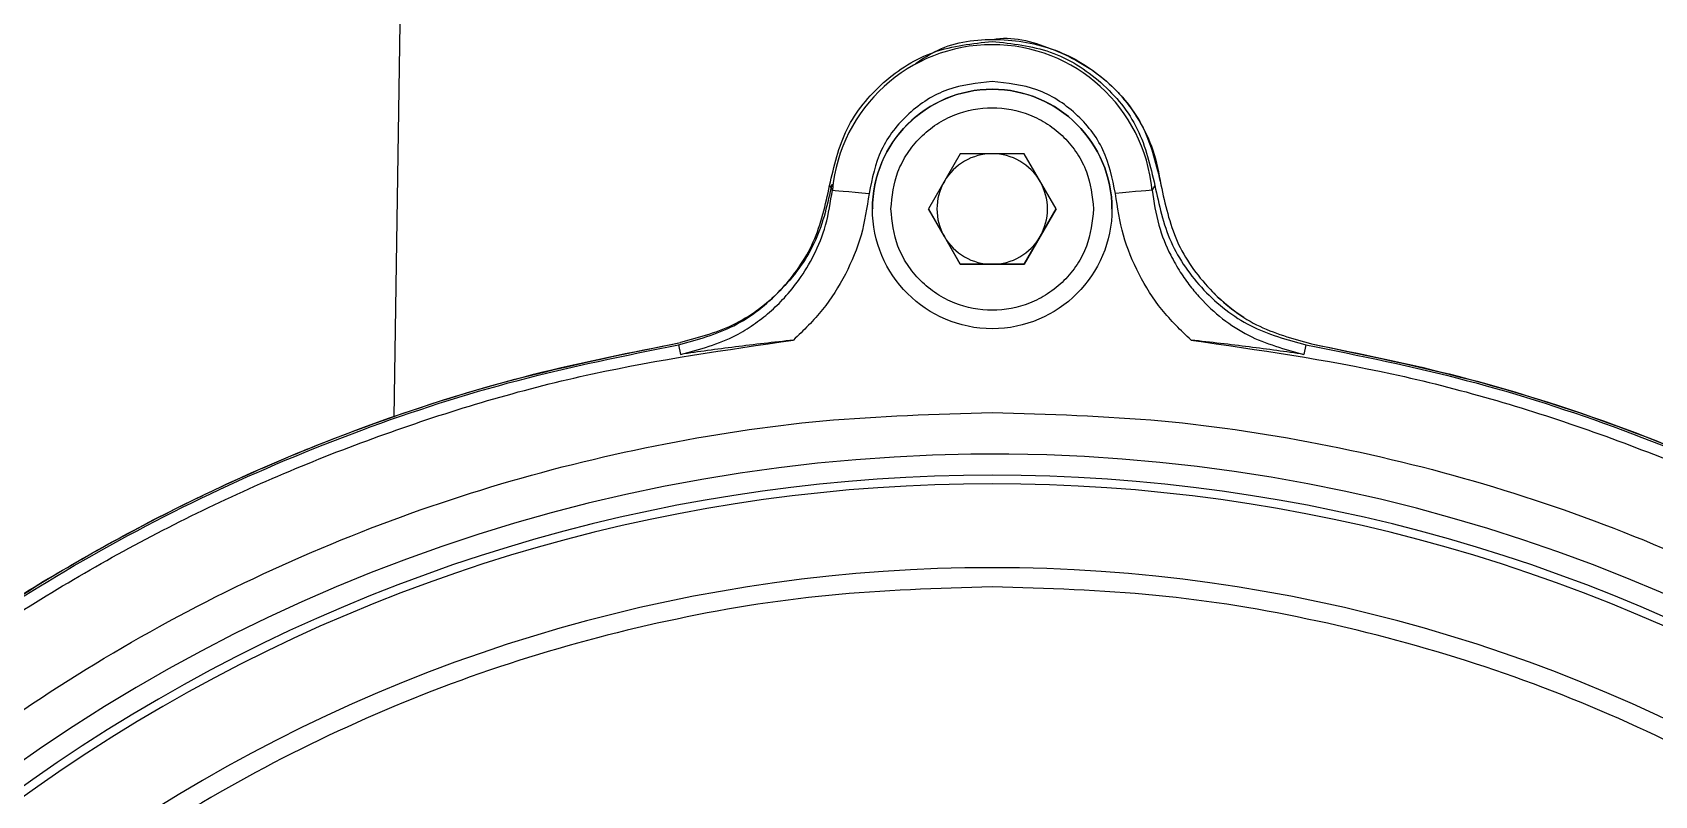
# Model space of a CAD drawing. Header units: millimetres. Extents: x 2278 to 4715, y 679 to 2402.
# Drawn here: x 2912.8 to 3000.8, y 2156.4 to 2197.9 of the extents above; entities that cross this region are included whole.
import ezdxf

# ---------------------------------------------------------------- set-up
doc = ezdxf.new("R2010")
doc.units = ezdxf.units.MM

msp = doc.modelspace()

# ---------------------------------------------------------------- linework, layer by layer
at = {"color": 7, "linetype": 'Continuous', "lineweight": 25}
for p, q in [((2932.693, 2198.336), (2932.367, 2176.968)), ((2963.115, 2191.266), (2961.383, 2188.266)), ((2966.579, 2191.266), (2963.115, 2191.266)), ((2968.311, 2188.266), (2966.579, 2191.266)), ((2956.021, 2189.542), (2956.171, 2189.292)), ((2973.673, 2189.542), (2973.524, 2189.292)), ((2974.004, 2189.569), (2974.004, 2189.569)), ((2958.347, 2188.273), (2958.347, 2188.273)), ((2958.407, 2188.273), (2958.407, 2188.273)), ((2961.383, 2188.266), (2963.115, 2185.266)), ((2962.249, 2186.766), (2961.383, 2188.266)), ((2966.579, 2185.266), (2968.311, 2188.266)), ((2968.311, 2188.266), (2967.445, 2186.766)), ((2971.287, 2188.259), (2971.287, 2188.259)), ((2971.347, 2188.259), (2971.347, 2188.259)), ((2963.115, 2185.266), (2962.249, 2186.766)), ((2967.445, 2186.766), (2966.579, 2185.266)), ((2963.115, 2185.266), (2966.579, 2185.266)), ((2963.115, 2185.266), (2963.115, 2185.266)), ((2964.847, 2185.266), (2963.115, 2185.266)), ((2966.579, 2185.266), (2964.847, 2185.266)), ((2966.579, 2185.266), (2966.579, 2185.266)), ((2947.819, 2180.891), (2947.938, 2180.375)), ((2947.932, 2181.016), (2947.932, 2181.016)), ((2981.875, 2180.891), (2981.756, 2180.375)), ((2982.179, 2180.943), (2982.179, 2180.943))]:
    msp.add_line(p, q, dxfattribs=at)
at = {"color": 7, "linetype": 'Continuous', "lineweight": 25, "flags": 128}
for points in [[(2956.171, 2189.292), (2956.215, 2189.288), (2956.332, 2189.277), (2956.518, 2189.259), (2956.766, 2189.236), (2957.066, 2189.207), (2957.407, 2189.175), (2957.777, 2189.14), (2958.161, 2189.104)], [(2973.524, 2189.292), (2973.48, 2189.288), (2973.362, 2189.277), (2973.176, 2189.259), (2972.928, 2189.236), (2972.628, 2189.207), (2972.287, 2189.175), (2971.917, 2189.14), (2971.533, 2189.104)]]:
    msp.add_lwpolyline(points, dxfattribs=at)
at = {"color": 7, "linetype": 'Continuous', "lineweight": 25}
msp.add_circle((2964.847, 2188.266), 6.5, dxfattribs=at)
for centre, radius, start, end in [((2964.847, 2188.472), 8.715, 5.40246, 174.59754), ((2964.847, 2188.266), 6.5, 0, 179.93876), ((2964.847, 2188.266), 3, 90, 150), ((2964.847, 2188.266), 3, 30, 90), ((2964.847, 2188.266), 3, 150, 210), ((2964.847, 2188.266), 3, 330, 30), ((2964.847, 2188.266), 3, 210, 270), ((2964.847, 2188.266), 3, 270, 330), ((2946.224, 2190.869), 10, 302.62258, 314.66639), ((2983.93, 2190.788), 10, 225.08863, 237.13271), ((2964.847, 2083.471), 91.48, 295.79271, 180), ((2964.847, 2083.471), 90.341, 353.64897, 186.35103), ((2964.847, 2083.471), 89.875, 353.64897, 186.35103), ((2964.847, 2083.471), 85.319, 353.33017, 186.66983)]:
    msp.add_arc(centre, radius, start, end, dxfattribs=at)
for points in [[(2956.021, 2189.542), (2956.264, 2190.596), (2956.748, 2192.704), (2958.835, 2195.257), (2961.621, 2197.021), (2963.772, 2197.249), (2964.847, 2197.362)], [(2964.847, 2197.362), (2965.923, 2197.249), (2968.073, 2197.021), (2970.86, 2195.257), (2972.946, 2192.704), (2973.431, 2190.596), (2973.673, 2189.542)], [(2964.847, 2195.187), (2964.02, 2195.098), (2962.366, 2194.92), (2960.235, 2193.541), (2958.661, 2191.549), (2958.328, 2189.919), (2958.161, 2189.104)], [(2971.533, 2189.104), (2971.366, 2189.919), (2971.034, 2191.549), (2969.46, 2193.541), (2967.329, 2194.92), (2965.674, 2195.098), (2964.847, 2195.187)], [(2956.144, 2189.607), (2955.913, 2188.566), (2955.45, 2186.485), (2953.561, 2183.855), (2951.019, 2181.849), (2948.961, 2181.294), (2947.932, 2181.016)], [(2974.004, 2189.569), (2974.231, 2188.527), (2974.684, 2186.444), (2976.562, 2183.806), (2979.096, 2181.789), (2981.151, 2181.225), (2982.179, 2180.943)], [(2867.174, 2094.261), (2867.698, 2097.913), (2868.746, 2105.216), (2871.865, 2115.859), (2876.073, 2126.102), (2881.429, 2135.803), (2887.833, 2144.842), (2895.215, 2153.104), (2903.477, 2160.485), (2912.516, 2166.89), (2922.217, 2172.245), (2932.46, 2176.453), (2943.103, 2179.573), (2950.406, 2180.621), (2954.058, 2181.145)], [(2867.376, 2100.804), (2868.063, 2104.098), (2869.435, 2110.686), (2872.756, 2120.239), (2876.96, 2129.422), (2882.095, 2138.125), (2888.085, 2146.262), (2894.872, 2153.746), (2902.386, 2160.502), (2910.548, 2166.456), (2919.273, 2171.555), (2928.474, 2175.719), (2938.041, 2178.999), (2944.635, 2180.344), (2947.932, 2181.016)], [(2900.093, 2158.221), (2902.39, 2160.108), (2906.983, 2163.882), (2914.483, 2168.727), (2922.354, 2172.928), (2930.583, 2176.375), (2939.078, 2179.128), (2944.905, 2180.304), (2947.819, 2180.891)], [(2975.637, 2181.145), (2979.288, 2180.621), (2986.592, 2179.573), (2997.235, 2176.453), (3007.478, 2172.245), (3017.179, 2166.89), (3026.218, 2160.485), (3034.48, 2153.104), (3041.861, 2144.842), (3048.266, 2135.803), (3053.621, 2126.102), (3057.829, 2115.859), (3060.949, 2105.216), (3061.997, 2097.913), (3062.521, 2094.261)], [(2981.875, 2180.891), (2984.789, 2180.304), (2990.617, 2179.128), (2999.111, 2176.375), (3007.34, 2172.928), (3015.211, 2168.727), (3022.712, 2163.882), (3027.305, 2160.108), (3029.601, 2158.221)], [(2982.179, 2180.943), (2985.473, 2180.256), (2992.062, 2178.884), (3001.614, 2175.563), (3010.798, 2171.359), (3019.501, 2166.223), (3027.637, 2160.234), (3035.122, 2153.446), (3041.877, 2145.933), (3047.832, 2137.771), (3052.93, 2129.046), (3057.095, 2119.845), (3060.375, 2110.278), (3061.719, 2103.684), (3062.391, 2100.387)], [(2871.107, 2083.472), (2871.194, 2086.539), (2871.368, 2092.675), (2872.771, 2101.789), (2874.996, 2110.727), (2878.104, 2119.402), (2882.042, 2127.732), (2886.78, 2135.635), (2892.268, 2143.035), (2898.456, 2149.863), (2905.283, 2156.05), (2912.684, 2161.539), (2920.587, 2166.276), (2928.917, 2170.215), (2937.592, 2173.323), (2946.53, 2175.548), (2955.644, 2176.951), (2961.78, 2177.125), (2964.847, 2177.212)], [(2964.847, 2177.212), (2967.915, 2177.125), (2974.05, 2176.951), (2983.164, 2175.548), (2992.102, 2173.323), (3000.778, 2170.215), (3009.107, 2166.276), (3017.01, 2161.539), (3024.411, 2156.05), (3031.238, 2149.863), (3037.426, 2143.035), (3042.915, 2135.635), (3047.652, 2127.732), (3051.591, 2119.402), (3054.698, 2110.727), (3056.923, 2101.789), (3058.327, 2092.675), (3058.501, 2086.539), (3058.588, 2083.472)], [(2964.847, 2167.757), (2961.884, 2167.667), (2955.959, 2167.486), (2947.17, 2166.031), (2938.577, 2163.726), (2930.276, 2160.512), (2922.359, 2156.446), (2914.914, 2151.568), (2908.024, 2145.934), (2901.765, 2139.606), (2896.207, 2132.655), (2891.411, 2125.157), (2887.431, 2117.196), (2884.312, 2108.86), (2882.084, 2100.242), (2880.792, 2091.439), (2880.368, 2082.54), (2880.877, 2076.634), (2881.131, 2073.681)], [(3048.563, 2073.681), (3048.818, 2076.634), (3049.327, 2082.54), (3048.902, 2091.439), (3047.611, 2100.242), (3045.382, 2108.86), (3042.263, 2117.196), (3038.283, 2125.157), (3033.488, 2132.655), (3027.93, 2139.606), (3021.671, 2145.934), (3014.78, 2151.568), (3007.335, 2156.446), (2999.418, 2160.512), (2991.117, 2163.726), (2982.525, 2166.031), (2973.735, 2167.486), (2967.81, 2167.667), (2964.847, 2167.757)]]:
    msp.add_open_spline(points, degree=3, dxfattribs=at)
for points, knots in [([(2960.675, 2196.158), (2961.075, 2196.425), (2962.379, 2197.295), (2965.112, 2197.633), (2968.342, 2197.078), (2971.161, 2195.35), (2973.266, 2192.757), (2973.758, 2190.632), (2974.004, 2189.569)], [0, 0, 0, 0, 0.0814564, 0.2651651, 0.4488739, 0.6325826, 0.8162913, 1, 1, 1, 1]), ([(2964.854, 2197.468), (2964.857, 2197.468), (2965.91, 2197.683), (2968.162, 2197.052), (2970.359, 2195.875), (2971.623, 2194.666), (2972.259, 2193.921), (2972.964, 2192.87), (2973.659, 2191.425), (2973.885, 2190.209), (2974.004, 2189.569)], [0, 0, 0, 0, 0.000618, 0.243991, 0.498056, 0.565598, 0.639607, 0.720081, 0.852794, 1, 1, 1, 1]), ([(2959.347, 2188.266), (2959.42, 2188.958), (2959.533, 2190.022), (2960.219, 2191.303), (2960.929, 2192.183), (2961.81, 2192.898), (2963.091, 2193.562), (2964.847, 2193.899), (2966.603, 2193.562), (2967.883, 2192.898), (2968.765, 2192.183), (2969.474, 2191.303), (2970.16, 2190.022), (2970.273, 2188.958), (2970.347, 2188.266)], [0, 0, 0, 0, 0.119728, 0.18418, 0.25, 0.31582, 0.380272, 0.5, 0.619728, 0.68418, 0.75, 0.81582, 0.880272, 1, 1, 1, 1]), ([(2947.819, 2180.891), (2948.851, 2181.172), (2950.913, 2181.734), (2953.457, 2183.752), (2955.339, 2186.402), (2955.794, 2188.495), (2956.021, 2189.542)], [0, 0, 0, 0, 0.250047, 0.499449, 0.749396, 1, 1, 1, 1]), ([(2973.673, 2189.542), (2973.899, 2188.497), (2974.352, 2186.408), (2976.23, 2183.76), (2978.775, 2181.738), (2980.841, 2181.174), (2981.875, 2180.891)], [0, 0, 0, 0, 0.250065, 0.499446, 0.749386, 1, 1, 1, 1]), ([(2947.938, 2180.375), (2948.973, 2180.65), (2950.365, 2181.02), (2951.9, 2181.975), (2952.78, 2182.653), (2953.619, 2183.469), (2954.445, 2184.487), (2955.227, 2185.798), (2955.889, 2187.428), (2956.074, 2188.651), (2956.171, 2189.292)], [0, 0, 0, 0, 0.2442896, 0.3290361, 0.4144898, 0.500125, 0.5979924, 0.7157703, 0.8510724, 1, 1, 1, 1]), ([(2958.161, 2189.104), (2958.047, 2188.344), (2957.818, 2186.829), (2956.931, 2184.701), (2955.712, 2182.744), (2954.61, 2181.679), (2954.058, 2181.145)], [0, 0, 0, 0, 0.250767, 0.500011, 0.749245, 1, 1, 1, 1]), ([(2975.637, 2181.145), (2975.084, 2181.679), (2973.982, 2182.744), (2972.763, 2184.701), (2971.876, 2186.829), (2971.648, 2188.344), (2971.533, 2189.104)], [0, 0, 0, 0, 0.250755, 0.499989, 0.749233, 1, 1, 1, 1]), ([(2973.524, 2189.292), (2973.62, 2188.651), (2973.805, 2187.428), (2974.407, 2185.949), (2975.022, 2184.86), (2975.564, 2184.093), (2976.659, 2182.806), (2978.618, 2181.226), (2980.725, 2180.654), (2981.756, 2180.375)], [0, 0, 0, 0, 0.149059, 0.284486, 0.365253, 0.437407, 0.500452, 0.755467, 1, 1, 1, 1]), ([(2970.347, 2188.266), (2970.273, 2187.574), (2970.16, 2186.51), (2969.474, 2185.229), (2968.765, 2184.349), (2967.883, 2183.635), (2966.603, 2182.971), (2964.847, 2182.633), (2963.091, 2182.971), (2961.81, 2183.635), (2960.929, 2184.349), (2960.219, 2185.229), (2959.533, 2186.51), (2959.42, 2187.574), (2959.347, 2188.266)], [0, 0, 0, 0, 0.119728, 0.18418, 0.25, 0.31582, 0.380272, 0.5, 0.619728, 0.68418, 0.75, 0.81582, 0.880272, 1, 1, 1, 1]), ([(2903.539, 2161.046), (2904.808, 2162.08), (2908.548, 2165.128), (2915.275, 2169.303), (2923.448, 2173.562), (2931.676, 2176.873), (2939.812, 2179.408), (2945.264, 2180.488), (2947.932, 2181.016)], [0, 0, 0, 0, 0.099746, 0.294067, 0.481254, 0.661306, 0.834221, 1, 1, 1, 1]), ([(2954.058, 2181.145), (2952.99, 2181.025), (2950.843, 2180.784), (2948.91, 2180.511), (2947.938, 2180.375)], [0, 0, 0, 0, 0.497557, 1, 1, 1, 1]), ([(2981.756, 2180.375), (2980.785, 2180.511), (2978.851, 2180.784), (2976.705, 2181.025), (2975.637, 2181.145)], [0, 0, 0, 0, 0.5024427, 1, 1, 1, 1]), ([(2982.179, 2180.943), (2984.845, 2180.403), (2990.291, 2179.3), (2998.416, 2176.732), (3006.627, 2173.382), (3014.794, 2169.104), (3022.569, 2164.143), (3027.286, 2160.221), (3029.552, 2158.337)], [0, 0, 0, 0, 0.153524, 0.313661, 0.480409, 0.653769, 0.833739, 1, 1, 1, 1])]:
    msp.add_open_spline(points, degree=3, knots=knots, dxfattribs=at)

doc.saveas('drawing.dxf')
